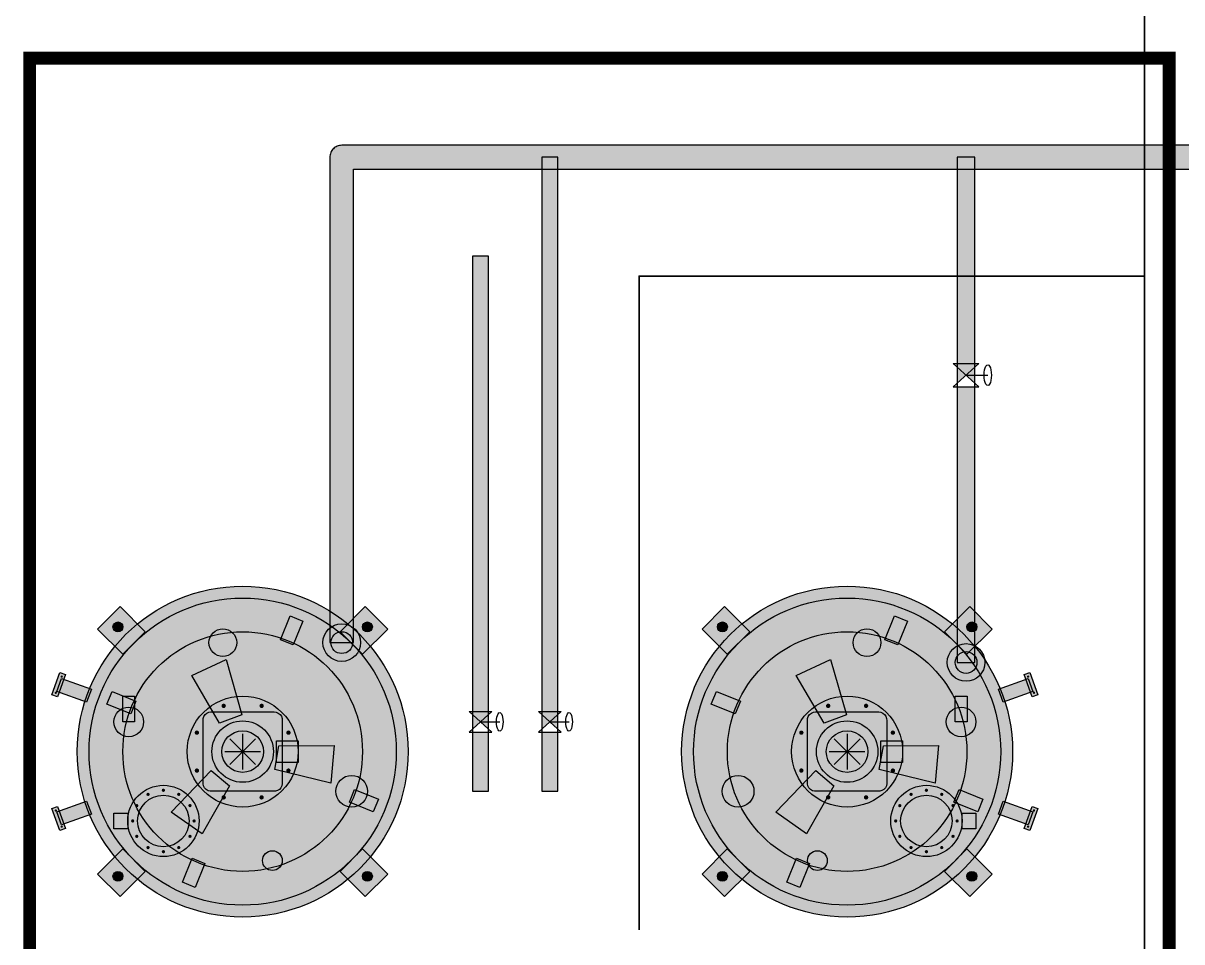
# Model space of a CAD drawing. Header units: metres. Extents: x 0 to 115, y 0 to 64.
# Drawn here: x 42.48 to 54.18, y 41.98 to 51.25 of the extents above; entities that cross this region are included whole.
import ezdxf

# ---------------------------------------------------------------- set-up
doc = ezdxf.new("R2010")
doc.units = ezdxf.units.M
for name, color, linetype, lineweight in [('G-ETIQUETA', 4, 'Continuous', 18), ('G-SENALIZACION', 2, 'Continuous', 25), ('M-EQUIPO', 7, 'Continuous', 25), ('M-EQUIPO-RELLENO', 8, 'Continuous', 0), ('M-TUBERIA', 8, 'Continuous', 25), ('M-TUBERIA-RELLENO', 9, 'Continuous', 0)]:
    doc.layers.add(name, color=color, linetype=linetype, lineweight=lineweight)
doc.layers.add('P-RESIDUOS', color=1, linetype='Continuous', lineweight=35, true_color=0xb3121b)
doc.styles.add('PLANO', font='arial.ttf')

# ---------------------------------------------------------------- blocks, each defined once
blk = doc.blocks.new('EQ_R-201_A')
at = {"layer": 'M-EQUIPO-RELLENO', "true_color": 0xe9e1cf}
h = blk.add_hatch(color=7, dxfattribs=at)
h.dxf.hatch_style = 1
edge = h.paths.add_edge_path()
edge.add_arc((0, 0), 1.67, 0, 360)
at = {"layer": 'M-EQUIPO-RELLENO', "true_color": 0xe7ebef}
h = blk.add_hatch(color=7, dxfattribs=at)
h.dxf.hatch_style = 1
edge = h.paths.add_edge_path()
edge.add_arc((0, 0), 1.55, 0, 360)
at = {"layer": 'M-EQUIPO-RELLENO', "true_color": 0xc3cad1}
h = blk.add_hatch(color=7, dxfattribs=at)
h.dxf.hatch_style = 1
h.paths.add_polyline_path([(-1.2092, 0.9829), (-1.4637, 1.2374), (-1.2374, 1.4637), (-0.9829, 1.2092)])
h = blk.add_hatch(color=7, dxfattribs=at)
h.dxf.hatch_style = 1
h.paths.add_polyline_path([(0.9829, 1.2092), (1.2374, 1.4637), (1.4637, 1.2374), (1.2092, 0.9829)])
at = {"layer": 'M-EQUIPO-RELLENO', "true_color": 0xffffff}
h = blk.add_hatch(color=7, dxfattribs=at)
h.dxf.hatch_style = 1
edge = h.paths.add_edge_path()
edge.add_arc((-1.2587, 1.2587), 0.05, 0, 360)
at = {"layer": 'M-EQUIPO-RELLENO', "true_color": 0xd6dce1}
h = blk.add_hatch(color=7, dxfattribs=at)
h.dxf.hatch_style = 1
edge = h.paths.add_edge_path()
edge.add_arc((1, 1.1), 0.19, 0, 360)
at = {"layer": 'M-EQUIPO-RELLENO', "true_color": 0xffffff}
h = blk.add_hatch(color=7, dxfattribs=at)
h.dxf.hatch_style = 1
edge = h.paths.add_edge_path()
edge.add_arc((1.2587, 1.2587), 0.05, 0, 360)
at = {"layer": 'M-EQUIPO-RELLENO', "true_color": 0xd6dce1}
h = blk.add_hatch(color=7, dxfattribs=at)
h.dxf.hatch_style = 1
edge = h.paths.add_edge_path()
edge.add_arc((-0.2, 1.1), 0.14, 0, 360)
at = {"layer": 'M-EQUIPO-RELLENO', "true_color": 0x7c8791}
h = blk.add_hatch(color=7, dxfattribs=at)
h.dxf.hatch_style = 1
edge = h.paths.add_edge_path()
edge.add_arc((1, 1.1), 0.11, 0, 360)
at = {"layer": 'M-EQUIPO-RELLENO', "true_color": 0xc8cfd6}
h = blk.add_hatch(color=7, dxfattribs=at)
h.dxf.hatch_style = 1
h.paths.add_polyline_path([(-1.8684, 0.5534), (-1.9248, 0.5739), (-1.8434, 0.7976), (-1.787, 0.7771)])
at = {"layer": 'M-EQUIPO-RELLENO', "true_color": 0xf4f6f8}
h = blk.add_hatch(color=7, dxfattribs=at)
h.dxf.hatch_style = 1
h.paths.add_polyline_path([(-1.5744, 0.4986), (-1.8751, 0.608), (-1.8273, 0.7396), (-1.5266, 0.6301)])
at = {"layer": 'M-EQUIPO-RELLENO', "true_color": 0x4b5563}
h = blk.add_hatch(color=7, dxfattribs=at)
h.dxf.hatch_style = 1
edge = h.paths.add_edge_path()
edge.add_arc((-1.8262, 0.7571), 0.012, 0, 360)
h = blk.add_hatch(color=7, dxfattribs=at)
h.dxf.hatch_style = 1
edge = h.paths.add_edge_path()
edge.add_arc((-1.8856, 0.5939), 0.012, 0, 360)
at = {"layer": 'M-EQUIPO-RELLENO', "true_color": 0xc0392b}
h = blk.add_hatch(color=7, dxfattribs=at)
h.dxf.hatch_style = 1
h.paths.add_polyline_path([(-1.21, 0.56), (-1.09, 0.56), (-1.09, 0.3), (-1.21, 0.3)])
at = {"layer": 'M-EQUIPO-RELLENO', "true_color": 0xc9d0d6}
h = blk.add_hatch(color=7, dxfattribs=at)
h.dxf.hatch_style = 1
edge = h.paths.add_edge_path()
edge.add_arc((0, 0), 0.56, 0, 360)
at = {"layer": 'M-EQUIPO-RELLENO', "true_color": 0x5b6570}
h = blk.add_hatch(color=7, dxfattribs=at)
h.dxf.hatch_style = 1
edge = h.paths.add_edge_path()
edge.add_arc((-0.1913, 0.4619), 0.022, 0, 360)
h = blk.add_hatch(color=7, dxfattribs=at)
h.dxf.hatch_style = 1
edge = h.paths.add_edge_path()
edge.add_arc((0.1913, 0.4619), 0.022, 0, 360)
at = {"layer": 'M-EQUIPO-RELLENO', "true_color": 0xd6dce1}
h = blk.add_hatch(color=7, dxfattribs=at)
h.dxf.hatch_style = 1
edge = h.paths.add_edge_path()
edge.add_arc((-1.15, 0.3), 0.15, 0, 360)
at = {"layer": 'M-EQUIPO-RELLENO', "true_color": 0x7d9bb6}
h = blk.add_hatch(color=7, dxfattribs=at)
h.dxf.hatch_style = 1
h.paths.add_polyline_path([(-0.32, 0.4), (-0.3, 0.4), (-0.2801, 0.4), (-0.2601, 0.4), (-0.2402, 0.4), (-0.2202, 0.4), (-0.2003, 0.4), (-0.1803, 0.4), (-0.1604, 0.4), (-0.1404, 0.4), (-0.1205, 0.4), (-0.1005, 0.4), (-0.0806, 0.4), (-0.0606, 0.4), (-0.0407, 0.4), (-0.0207, 0.4), (-0.0008, 0.4), (0.0192, 0.4), (0.0391, 0.4), (0.0591, 0.4), (0.079, 0.4), (0.099, 0.4), (0.1189, 0.4), (0.1389, 0.4), (0.1588, 0.4), (0.1788, 0.4), (0.1987, 0.4), (0.2187, 0.4), (0.2386, 0.4), (0.2586, 0.4), (0.2785, 0.4), (0.2985, 0.4), (0.3184, 0.4), (0.339, 0.3977), (0.3597, 0.3894), (0.378, 0.3751), (0.3913, 0.3563), (0.3985, 0.3354), (0.4, 0.315), (0.4, 0.2951), (0.4, 0.2751), (0.4, 0.2552), (0.4, 0.2352), (0.4, 0.2153), (0.4, 0.1953), (0.4, 0.1754), (0.4, 0.1554), (0.4, 0.1355), (0.4, 0.1155), (0.4, 0.0956), (0.4, 0.0756), (0.4, 0.0557), (0.4, 0.0357), (0.4, 0.0158), (0.4, -0.0042), (0.4, -0.0241), (0.4, -0.0441), (0.4, -0.064), (0.4, -0.084), (0.4, -0.104), (0.4, -0.1239), (0.4, -0.1439), (0.4, -0.1638), (0.4, -0.1838), (0.4, -0.2037), (0.4, -0.2237), (0.4, -0.2436), (0.4, -0.2636), (0.4, -0.2835), (0.4, -0.3035), (0.3999, -0.3234), (0.3962, -0.3443), (0.3864, -0.3646), (0.3708, -0.3818), (0.3512, -0.3937), (0.3302, -0.3993), (0.31, -0.4), (0.2901, -0.4), (0.2701, -0.4), (0.2502, -0.4), (0.2302, -0.4), (0.2103, -0.4), (0.1903, -0.4), (0.1704, -0.4), (0.1504, -0.4), (0.1305, -0.4), (0.1105, -0.4), (0.0906, -0.4), (0.0706, -0.4), (0.0507, -0.4), (0.0307, -0.4), (0.0108, -0.4), (-0.0092, -0.4), (-0.0291, -0.4), (-0.0491, -0.4), (-0.069, -0.4), (-0.089, -0.4), (-0.1089, -0.4), (-0.1289, -0.4), (-0.1488, -0.4), (-0.1688, -0.4), (-0.1887, -0.4), (-0.2087, -0.4), (-0.2286, -0.4), (-0.2486, -0.4), (-0.2685, -0.4), (-0.2885, -0.4), (-0.3084, -0.4), (-0.3286, -0.3995), (-0.3495, -0.3944), (-0.3693, -0.383), (-0.3854, -0.3661), (-0.3957, -0.3459), (-0.3998, -0.325), (-0.4, -0.305), (-0.4, -0.2851), (-0.4, -0.2651), (-0.4, -0.2452), (-0.4, -0.2252), (-0.4, -0.2053), (-0.4, -0.1853), (-0.4, -0.1654), (-0.4, -0.1454), (-0.4, -0.1255), (-0.4, -0.1055), (-0.4, -0.0856), (-0.4, -0.0656), (-0.4, -0.0457), (-0.4, -0.0257), (-0.4, -0.0058), (-0.4, 0.0142), (-0.4, 0.0341), (-0.4, 0.0541), (-0.4, 0.074), (-0.4, 0.094), (-0.4, 0.1139), (-0.4, 0.1339), (-0.4, 0.1538), (-0.4, 0.1738), (-0.4, 0.1937), (-0.4, 0.2137), (-0.4, 0.2336), (-0.4, 0.2536), (-0.4, 0.2735), (-0.4, 0.2935), (-0.4, 0.3134), (-0.3988, 0.3338), (-0.3921, 0.3547), (-0.3792, 0.3738), (-0.3613, 0.3885), (-0.3407, 0.3973)])
at = {"layer": 'M-EQUIPO-RELLENO', "true_color": 0x5c6b7a}
h = blk.add_hatch(color=7, dxfattribs=at)
h.dxf.hatch_style = 1
edge = h.paths.add_edge_path()
edge.add_arc((0, 0), 0.31, 0, 360)
at = {"layer": 'M-EQUIPO-RELLENO', "true_color": 0x5b6570}
h = blk.add_hatch(color=7, dxfattribs=at)
h.dxf.hatch_style = 1
edge = h.paths.add_edge_path()
edge.add_arc((-0.4619, 0.1913), 0.022, 0, 360)
h = blk.add_hatch(color=7, dxfattribs=at)
h.dxf.hatch_style = 1
edge = h.paths.add_edge_path()
edge.add_arc((0.4619, 0.1913), 0.022, 0, 360)
at = {"layer": 'M-EQUIPO-RELLENO', "true_color": 0x5b7894}
h = blk.add_hatch(color=7, dxfattribs=at)
h.dxf.hatch_style = 1
h.paths.add_polyline_path([(0.34, 0.11), (0.56, 0.11), (0.56, -0.11), (0.34, -0.11)])
at = {"layer": 'M-EQUIPO-RELLENO', "true_color": 0x5b6570}
h = blk.add_hatch(color=7, dxfattribs=at)
h.dxf.hatch_style = 1
edge = h.paths.add_edge_path()
edge.add_arc((-0.4619, -0.1913), 0.022, 0, 360)
h = blk.add_hatch(color=7, dxfattribs=at)
h.dxf.hatch_style = 1
edge = h.paths.add_edge_path()
edge.add_arc((0.4619, -0.1913), 0.022, 0, 360)
at = {"layer": 'M-EQUIPO-RELLENO', "true_color": 0xe7ebee}
h = blk.add_hatch(color=7, dxfattribs=at)
h.dxf.hatch_style = 1
edge = h.paths.add_edge_path()
edge.add_arc((-0.8, -0.7), 0.36, 0, 360)
at = {"layer": 'M-EQUIPO-RELLENO', "true_color": 0xb9d6ea}
h = blk.add_hatch(color=7, dxfattribs=at)
h.dxf.hatch_style = 1
edge = h.paths.add_edge_path()
edge.add_arc((1.1, -0.4), 0.16, 0, 360)
at = {"layer": 'M-EQUIPO-RELLENO', "true_color": 0xe7ebef}
h = blk.add_hatch(color=7, dxfattribs=at)
h.dxf.hatch_style = 1
edge = h.paths.add_edge_path()
edge.add_arc((-0.8, -0.7), 0.26, 0, 360)
at = {"layer": 'M-EQUIPO-RELLENO', "true_color": 0x5b6570}
h = blk.add_hatch(color=7, dxfattribs=at)
h.dxf.hatch_style = 1
edge = h.paths.add_edge_path()
edge.add_arc((-0.955, -0.4315), 0.017, 0, 360)
h = blk.add_hatch(color=7, dxfattribs=at)
h.dxf.hatch_style = 1
edge = h.paths.add_edge_path()
edge.add_arc((-0.8, -0.39), 0.017, 0, 360)
h = blk.add_hatch(color=7, dxfattribs=at)
h.dxf.hatch_style = 1
edge = h.paths.add_edge_path()
edge.add_arc((-0.645, -0.4315), 0.017, 0, 360)
h = blk.add_hatch(color=7, dxfattribs=at)
h.dxf.hatch_style = 1
edge = h.paths.add_edge_path()
edge.add_arc((-0.1913, -0.4619), 0.022, 0, 360)
h = blk.add_hatch(color=7, dxfattribs=at)
h.dxf.hatch_style = 1
edge = h.paths.add_edge_path()
edge.add_arc((0.1913, -0.4619), 0.022, 0, 360)
at = {"layer": 'M-EQUIPO-RELLENO', "true_color": 0xc8cfd6}
h = blk.add_hatch(color=7, dxfattribs=at)
h.dxf.hatch_style = 1
h.paths.add_polyline_path([(-1.787, -0.7771), (-1.8434, -0.7976), (-1.9248, -0.5739), (-1.8684, -0.5534)])
at = {"layer": 'M-EQUIPO-RELLENO', "true_color": 0x4b5563}
h = blk.add_hatch(color=7, dxfattribs=at)
h.dxf.hatch_style = 1
edge = h.paths.add_edge_path()
edge.add_arc((-1.8856, -0.5939), 0.012, 0, 360)
at = {"layer": 'M-EQUIPO-RELLENO', "true_color": 0xf4f6f8}
h = blk.add_hatch(color=7, dxfattribs=at)
h.dxf.hatch_style = 1
h.paths.add_polyline_path([(-1.5266, -0.6301), (-1.8273, -0.7396), (-1.8751, -0.608), (-1.5744, -0.4986)])
at = {"layer": 'M-EQUIPO-RELLENO', "true_color": 0x5b6570}
h = blk.add_hatch(color=7, dxfattribs=at)
h.dxf.hatch_style = 1
edge = h.paths.add_edge_path()
edge.add_arc((-1.0685, -0.545), 0.017, 0, 360)
h = blk.add_hatch(color=7, dxfattribs=at)
h.dxf.hatch_style = 1
edge = h.paths.add_edge_path()
edge.add_arc((-0.5315, -0.545), 0.017, 0, 360)
at = {"layer": 'M-EQUIPO-RELLENO', "true_color": 0x8d97a1}
h = blk.add_hatch(color=7, dxfattribs=at)
h.dxf.hatch_style = 1
h.paths.add_polyline_path([(-1.3, -0.62), (-1.16, -0.62), (-1.16, -0.78), (-1.3, -0.78)])
at = {"layer": 'M-EQUIPO-RELLENO', "true_color": 0x5b6570}
h = blk.add_hatch(color=7, dxfattribs=at)
h.dxf.hatch_style = 1
edge = h.paths.add_edge_path()
edge.add_arc((-1.11, -0.7), 0.017, 0, 360)
h = blk.add_hatch(color=7, dxfattribs=at)
h.dxf.hatch_style = 1
edge = h.paths.add_edge_path()
edge.add_arc((-0.49, -0.7), 0.017, 0, 360)
at = {"layer": 'M-EQUIPO-RELLENO', "true_color": 0x4b5563}
h = blk.add_hatch(color=7, dxfattribs=at)
h.dxf.hatch_style = 1
edge = h.paths.add_edge_path()
edge.add_arc((-1.8262, -0.7571), 0.012, 0, 360)
at = {"layer": 'M-EQUIPO-RELLENO', "true_color": 0x5b6570}
h = blk.add_hatch(color=7, dxfattribs=at)
h.dxf.hatch_style = 1
edge = h.paths.add_edge_path()
edge.add_arc((-1.0685, -0.855), 0.017, 0, 360)
h = blk.add_hatch(color=7, dxfattribs=at)
h.dxf.hatch_style = 1
edge = h.paths.add_edge_path()
edge.add_arc((-0.5315, -0.855), 0.017, 0, 360)
at = {"layer": 'M-EQUIPO-RELLENO', "true_color": 0xc3cad1}
h = blk.add_hatch(color=7, dxfattribs=at)
h.dxf.hatch_style = 1
h.paths.add_polyline_path([(-0.9829, -1.2092), (-1.2374, -1.4637), (-1.4637, -1.2374), (-1.2092, -0.9829)])
at = {"layer": 'M-EQUIPO-RELLENO', "true_color": 0x5b6570}
h = blk.add_hatch(color=7, dxfattribs=at)
h.dxf.hatch_style = 1
edge = h.paths.add_edge_path()
edge.add_arc((-0.955, -0.9685), 0.017, 0, 360)
h = blk.add_hatch(color=7, dxfattribs=at)
h.dxf.hatch_style = 1
edge = h.paths.add_edge_path()
edge.add_arc((-0.8, -1.01), 0.017, 0, 360)
h = blk.add_hatch(color=7, dxfattribs=at)
h.dxf.hatch_style = 1
edge = h.paths.add_edge_path()
edge.add_arc((-0.645, -0.9685), 0.017, 0, 360)
at = {"layer": 'M-EQUIPO-RELLENO', "true_color": 0xd6dce1}
h = blk.add_hatch(color=7, dxfattribs=at)
h.dxf.hatch_style = 1
edge = h.paths.add_edge_path()
edge.add_arc((0.3, -1.1), 0.1, 0, 360)
at = {"layer": 'M-EQUIPO-RELLENO', "true_color": 0xc3cad1}
h = blk.add_hatch(color=7, dxfattribs=at)
h.dxf.hatch_style = 1
h.paths.add_polyline_path([(1.2092, -0.9829), (1.4637, -1.2374), (1.2374, -1.4637), (0.9829, -1.2092)])
at = {"layer": 'M-EQUIPO-RELLENO', "true_color": 0xffffff}
h = blk.add_hatch(color=7, dxfattribs=at)
h.dxf.hatch_style = 1
edge = h.paths.add_edge_path()
edge.add_arc((-1.2587, -1.2587), 0.05, 0, 360)
h = blk.add_hatch(color=7, dxfattribs=at)
h.dxf.hatch_style = 1
edge = h.paths.add_edge_path()
edge.add_arc((1.2587, -1.2587), 0.05, 0, 360)
at = {"layer": 'M-EQUIPO'}
for points in [[(-1.2092, 0.9829), (-1.4637, 1.2374), (-1.2374, 1.4637), (-0.9829, 1.2092)], [(0.9829, 1.2092), (1.2374, 1.4637), (1.4637, 1.2374), (1.2092, 0.9829)], [(-1.8684, 0.5534), (-1.9248, 0.5739), (-1.8434, 0.7976), (-1.787, 0.7771)], [(-1.5744, 0.4986), (-1.8751, 0.608), (-1.8273, 0.7396), (-1.5266, 0.6301)], [(-1.21, 0.56), (-1.09, 0.56), (-1.09, 0.3), (-1.21, 0.3)], [(-0.32, 0.4), (-0.3, 0.4), (-0.2801, 0.4), (-0.2601, 0.4), (-0.2402, 0.4), (-0.2202, 0.4), (-0.2003, 0.4), (-0.1803, 0.4), (-0.1604, 0.4), (-0.1404, 0.4), (-0.1205, 0.4), (-0.1005, 0.4), (-0.0806, 0.4), (-0.0606, 0.4), (-0.0407, 0.4), (-0.0207, 0.4), (-0.0008, 0.4), (0.0192, 0.4), (0.0391, 0.4), (0.0591, 0.4), (0.079, 0.4), (0.099, 0.4), (0.1189, 0.4), (0.1389, 0.4), (0.1588, 0.4), (0.1788, 0.4), (0.1987, 0.4), (0.2187, 0.4), (0.2386, 0.4), (0.2586, 0.4), (0.2785, 0.4), (0.2985, 0.4), (0.3184, 0.4), (0.339, 0.3977), (0.3597, 0.3894), (0.378, 0.3751), (0.3913, 0.3563), (0.3985, 0.3354), (0.4, 0.315), (0.4, 0.2951), (0.4, 0.2751), (0.4, 0.2552), (0.4, 0.2352), (0.4, 0.2153), (0.4, 0.1953), (0.4, 0.1754), (0.4, 0.1554), (0.4, 0.1355), (0.4, 0.1155), (0.4, 0.0956), (0.4, 0.0756), (0.4, 0.0557), (0.4, 0.0357), (0.4, 0.0158), (0.4, -0.0042), (0.4, -0.0241), (0.4, -0.0441), (0.4, -0.064), (0.4, -0.084), (0.4, -0.104), (0.4, -0.1239), (0.4, -0.1439), (0.4, -0.1638), (0.4, -0.1838), (0.4, -0.2037), (0.4, -0.2237), (0.4, -0.2436), (0.4, -0.2636), (0.4, -0.2835), (0.4, -0.3035), (0.3999, -0.3234), (0.3962, -0.3443), (0.3864, -0.3646), (0.3708, -0.3818), (0.3512, -0.3937), (0.3302, -0.3993), (0.31, -0.4), (0.2901, -0.4), (0.2701, -0.4), (0.2502, -0.4), (0.2302, -0.4), (0.2103, -0.4), (0.1903, -0.4), (0.1704, -0.4), (0.1504, -0.4), (0.1305, -0.4), (0.1105, -0.4), (0.0906, -0.4), (0.0706, -0.4), (0.0507, -0.4), (0.0307, -0.4), (0.0108, -0.4), (-0.0092, -0.4), (-0.0291, -0.4), (-0.0491, -0.4), (-0.069, -0.4), (-0.089, -0.4), (-0.1089, -0.4), (-0.1289, -0.4), (-0.1488, -0.4), (-0.1688, -0.4), (-0.1887, -0.4), (-0.2087, -0.4), (-0.2286, -0.4), (-0.2486, -0.4), (-0.2685, -0.4), (-0.2885, -0.4), (-0.3084, -0.4), (-0.3286, -0.3995), (-0.3495, -0.3944), (-0.3693, -0.383), (-0.3854, -0.3661), (-0.3957, -0.3459), (-0.3998, -0.325), (-0.4, -0.305), (-0.4, -0.2851), (-0.4, -0.2651), (-0.4, -0.2452), (-0.4, -0.2252), (-0.4, -0.2053), (-0.4, -0.1853), (-0.4, -0.1654), (-0.4, -0.1454), (-0.4, -0.1255), (-0.4, -0.1055), (-0.4, -0.0856), (-0.4, -0.0656), (-0.4, -0.0457), (-0.4, -0.0257), (-0.4, -0.0058), (-0.4, 0.0142), (-0.4, 0.0341), (-0.4, 0.0541), (-0.4, 0.074), (-0.4, 0.094), (-0.4, 0.1139), (-0.4, 0.1339), (-0.4, 0.1538), (-0.4, 0.1738), (-0.4, 0.1937), (-0.4, 0.2137), (-0.4, 0.2336), (-0.4, 0.2536), (-0.4, 0.2735), (-0.4, 0.2935), (-0.4, 0.3134), (-0.3988, 0.3338), (-0.3921, 0.3547), (-0.3792, 0.3738), (-0.3613, 0.3885), (-0.3407, 0.3973)], [(0.34, 0.11), (0.56, 0.11), (0.56, -0.11), (0.34, -0.11)], [(-1.787, -0.7771), (-1.8434, -0.7976), (-1.9248, -0.5739), (-1.8684, -0.5534)], [(-1.5266, -0.6301), (-1.8273, -0.7396), (-1.8751, -0.608), (-1.5744, -0.4986)], [(-1.3, -0.62), (-1.16, -0.62), (-1.16, -0.78), (-1.3, -0.78)], [(-0.9829, -1.2092), (-1.2374, -1.4637), (-1.4637, -1.2374), (-1.2092, -0.9829)], [(1.2092, -0.9829), (1.4637, -1.2374), (1.2374, -1.4637), (0.9829, -1.2092)]]:
    blk.add_lwpolyline(points, close=True, dxfattribs=at)
at = {"layer": 'M-EQUIPO', "ltscale": 0.15}
for points in [[(0.3809, 1.1296), (0.4783, 1.3706), (0.6081, 1.3182), (0.5107, 1.0771)], [(-0.2325, 0.2879), (-0.5142, 0.7695), (-0.1677, 0.9286), (-0.0069, 0.3699)], [(-1.1296, 0.3809), (-1.3706, 0.4783), (-1.3182, 0.6081), (-1.0771, 0.5107)], [(0.3655, 0.0574), (0.9235, 0.0605), (0.8881, -0.3191), (0.3238, -0.179)], [(-0.1331, -0.3453), (-0.4093, -0.8301), (-0.7204, -0.6096), (-0.3169, -0.191)], [(1.1296, -0.3809), (1.3706, -0.4783), (1.3182, -0.6081), (1.0771, -0.5107)], [(-0.3809, -1.1296), (-0.4783, -1.3706), (-0.6081, -1.3182), (-0.5107, -1.0771)]]:
    blk.add_lwpolyline(points, close=True, dxfattribs=at)
at = {"layer": 'M-EQUIPO', "true_color": 0xc9d6e2}
for points in [[(-0.13, 0.13), (0.13, -0.13)], [(-0.13, -0.13), (0.13, 0.13)], [(0, 0.18), (0, -0.18)], [(-0.18, 0), (0.18, 0)]]:
    blk.add_lwpolyline(points, dxfattribs=at)
at = {"layer": 'M-EQUIPO'}
for centre, radius in [((0, 0), 1.67), ((0, 0), 1.55), ((-1.2587, 1.2587), 0.05), ((1, 1.1), 0.19), ((1.2587, 1.2587), 0.05), ((-0.2, 1.1), 0.14), ((1, 1.1), 0.11), ((0, 0), 0.56), ((-1.15, 0.3), 0.15), ((0, 0), 0.31), ((-0.8, -0.7), 0.36), ((1.1, -0.4), 0.16), ((-0.8, -0.7), 0.26), ((0.3, -1.1), 0.1), ((-1.2587, -1.2587), 0.05), ((1.2587, -1.2587), 0.05)]:
    blk.add_circle(centre, radius, dxfattribs=at)
at = {"layer": 'M-EQUIPO', "true_color": 0x8792a0}
blk.add_circle((0, 0), 1.209, dxfattribs=at)
at = {"layer": 'M-EQUIPO', "true_color": 0xc9d6e2}
blk.add_circle((0, 0), 0.21, dxfattribs=at)
at = {"layer": 'G-ETIQUETA', "style": 'PLANO', "flags": 1}
for tag, p in [('TAG', (0, 0)), ('NOMBRE', (0, -0.25)), ('AREA', (0, -0.5)), ('FUNCION', (0, -0.75)), ('CONFIANZA', (0, -1))]:
    blk.add_attdef(tag, p, '', height=0.15, dxfattribs=at)
blk = doc.blocks.new('EQ_R-201_B')
at = {"layer": 'M-EQUIPO-RELLENO', "true_color": 0xe9e1cf}
h = blk.add_hatch(color=7, dxfattribs=at)
h.dxf.hatch_style = 1
edge = h.paths.add_edge_path()
edge.add_arc((0, 0), 1.67, 0, 360)
at = {"layer": 'M-EQUIPO-RELLENO', "true_color": 0xe7ebef}
h = blk.add_hatch(color=7, dxfattribs=at)
h.dxf.hatch_style = 1
edge = h.paths.add_edge_path()
edge.add_arc((0, 0), 1.55, 0, 360)
at = {"layer": 'M-EQUIPO-RELLENO', "true_color": 0xc3cad1}
h = blk.add_hatch(color=7, dxfattribs=at)
h.dxf.hatch_style = 1
h.paths.add_polyline_path([(-1.2092, 0.9829), (-1.4637, 1.2374), (-1.2374, 1.4637), (-0.9829, 1.2092)])
h = blk.add_hatch(color=7, dxfattribs=at)
h.dxf.hatch_style = 1
h.paths.add_polyline_path([(0.9829, 1.2092), (1.2374, 1.4637), (1.4637, 1.2374), (1.2092, 0.9829)])
at = {"layer": 'M-EQUIPO-RELLENO', "true_color": 0xffffff}
h = blk.add_hatch(color=7, dxfattribs=at)
h.dxf.hatch_style = 1
edge = h.paths.add_edge_path()
edge.add_arc((-1.2587, 1.2587), 0.05, 0, 360)
h = blk.add_hatch(color=7, dxfattribs=at)
h.dxf.hatch_style = 1
edge = h.paths.add_edge_path()
edge.add_arc((1.2587, 1.2587), 0.05, 0, 360)
at = {"layer": 'M-EQUIPO-RELLENO', "true_color": 0xd6dce1}
h = blk.add_hatch(color=7, dxfattribs=at)
h.dxf.hatch_style = 1
edge = h.paths.add_edge_path()
edge.add_arc((0.2, 1.1), 0.14, 0, 360)
h = blk.add_hatch(color=7, dxfattribs=at)
h.dxf.hatch_style = 1
edge = h.paths.add_edge_path()
edge.add_arc((1.2, 0.9), 0.19, 0, 360)
at = {"layer": 'M-EQUIPO-RELLENO', "true_color": 0x7c8791}
h = blk.add_hatch(color=7, dxfattribs=at)
h.dxf.hatch_style = 1
edge = h.paths.add_edge_path()
edge.add_arc((1.2, 0.9), 0.11, 0, 360)
at = {"layer": 'M-EQUIPO-RELLENO', "true_color": 0xf4f6f8}
h = blk.add_hatch(color=7, dxfattribs=at)
h.dxf.hatch_style = 1
h.paths.add_polyline_path([(1.5266, 0.6301), (1.8273, 0.7396), (1.8751, 0.608), (1.5744, 0.4986)])
at = {"layer": 'M-EQUIPO-RELLENO', "true_color": 0xc8cfd6}
h = blk.add_hatch(color=7, dxfattribs=at)
h.dxf.hatch_style = 1
h.paths.add_polyline_path([(1.787, 0.7771), (1.8434, 0.7976), (1.9248, 0.5739), (1.8684, 0.5534)])
at = {"layer": 'M-EQUIPO-RELLENO', "true_color": 0x4b5563}
h = blk.add_hatch(color=7, dxfattribs=at)
h.dxf.hatch_style = 1
edge = h.paths.add_edge_path()
edge.add_arc((1.8262, 0.7571), 0.012, 0, 360)
h = blk.add_hatch(color=7, dxfattribs=at)
h.dxf.hatch_style = 1
edge = h.paths.add_edge_path()
edge.add_arc((1.8856, 0.5939), 0.012, 0, 360)
at = {"layer": 'M-EQUIPO-RELLENO', "true_color": 0xc9d0d6}
h = blk.add_hatch(color=7, dxfattribs=at)
h.dxf.hatch_style = 1
edge = h.paths.add_edge_path()
edge.add_arc((0, 0), 0.56, 0, 360)
at = {"layer": 'M-EQUIPO-RELLENO', "true_color": 0x5b6570}
h = blk.add_hatch(color=7, dxfattribs=at)
h.dxf.hatch_style = 1
edge = h.paths.add_edge_path()
edge.add_arc((-0.1913, 0.4619), 0.022, 0, 360)
h = blk.add_hatch(color=7, dxfattribs=at)
h.dxf.hatch_style = 1
edge = h.paths.add_edge_path()
edge.add_arc((0.1913, 0.4619), 0.022, 0, 360)
at = {"layer": 'M-EQUIPO-RELLENO', "true_color": 0xc0392b}
h = blk.add_hatch(color=7, dxfattribs=at)
h.dxf.hatch_style = 1
h.paths.add_polyline_path([(1.09, 0.56), (1.21, 0.56), (1.21, 0.3), (1.09, 0.3)])
at = {"layer": 'M-EQUIPO-RELLENO', "true_color": 0x7d9bb6}
h = blk.add_hatch(color=7, dxfattribs=at)
h.dxf.hatch_style = 1
h.paths.add_polyline_path([(-0.32, 0.4), (-0.3, 0.4), (-0.2801, 0.4), (-0.2601, 0.4), (-0.2402, 0.4), (-0.2202, 0.4), (-0.2003, 0.4), (-0.1803, 0.4), (-0.1604, 0.4), (-0.1404, 0.4), (-0.1205, 0.4), (-0.1005, 0.4), (-0.0806, 0.4), (-0.0606, 0.4), (-0.0407, 0.4), (-0.0207, 0.4), (-0.0008, 0.4), (0.0192, 0.4), (0.0391, 0.4), (0.0591, 0.4), (0.079, 0.4), (0.099, 0.4), (0.1189, 0.4), (0.1389, 0.4), (0.1588, 0.4), (0.1788, 0.4), (0.1987, 0.4), (0.2187, 0.4), (0.2386, 0.4), (0.2586, 0.4), (0.2785, 0.4), (0.2985, 0.4), (0.3184, 0.4), (0.339, 0.3977), (0.3597, 0.3894), (0.378, 0.3751), (0.3913, 0.3563), (0.3985, 0.3354), (0.4, 0.315), (0.4, 0.2951), (0.4, 0.2751), (0.4, 0.2552), (0.4, 0.2352), (0.4, 0.2153), (0.4, 0.1953), (0.4, 0.1754), (0.4, 0.1554), (0.4, 0.1355), (0.4, 0.1155), (0.4, 0.0956), (0.4, 0.0756), (0.4, 0.0557), (0.4, 0.0357), (0.4, 0.0158), (0.4, -0.0042), (0.4, -0.0241), (0.4, -0.0441), (0.4, -0.064), (0.4, -0.084), (0.4, -0.104), (0.4, -0.1239), (0.4, -0.1439), (0.4, -0.1638), (0.4, -0.1838), (0.4, -0.2037), (0.4, -0.2237), (0.4, -0.2436), (0.4, -0.2636), (0.4, -0.2835), (0.4, -0.3035), (0.3999, -0.3234), (0.3962, -0.3443), (0.3864, -0.3646), (0.3708, -0.3818), (0.3512, -0.3937), (0.3302, -0.3993), (0.31, -0.4), (0.2901, -0.4), (0.2701, -0.4), (0.2502, -0.4), (0.2302, -0.4), (0.2103, -0.4), (0.1903, -0.4), (0.1704, -0.4), (0.1504, -0.4), (0.1305, -0.4), (0.1105, -0.4), (0.0906, -0.4), (0.0706, -0.4), (0.0507, -0.4), (0.0307, -0.4), (0.0108, -0.4), (-0.0092, -0.4), (-0.0291, -0.4), (-0.0491, -0.4), (-0.069, -0.4), (-0.089, -0.4), (-0.1089, -0.4), (-0.1289, -0.4), (-0.1488, -0.4), (-0.1688, -0.4), (-0.1887, -0.4), (-0.2087, -0.4), (-0.2286, -0.4), (-0.2486, -0.4), (-0.2685, -0.4), (-0.2885, -0.4), (-0.3084, -0.4), (-0.3286, -0.3995), (-0.3495, -0.3944), (-0.3693, -0.383), (-0.3854, -0.3661), (-0.3957, -0.3459), (-0.3998, -0.325), (-0.4, -0.305), (-0.4, -0.2851), (-0.4, -0.2651), (-0.4, -0.2452), (-0.4, -0.2252), (-0.4, -0.2053), (-0.4, -0.1853), (-0.4, -0.1654), (-0.4, -0.1454), (-0.4, -0.1255), (-0.4, -0.1055), (-0.4, -0.0856), (-0.4, -0.0656), (-0.4, -0.0457), (-0.4, -0.0257), (-0.4, -0.0058), (-0.4, 0.0142), (-0.4, 0.0341), (-0.4, 0.0541), (-0.4, 0.074), (-0.4, 0.094), (-0.4, 0.1139), (-0.4, 0.1339), (-0.4, 0.1538), (-0.4, 0.1738), (-0.4, 0.1937), (-0.4, 0.2137), (-0.4, 0.2336), (-0.4, 0.2536), (-0.4, 0.2735), (-0.4, 0.2935), (-0.4, 0.3134), (-0.3988, 0.3338), (-0.3921, 0.3547), (-0.3792, 0.3738), (-0.3613, 0.3885), (-0.3407, 0.3973)])
at = {"layer": 'M-EQUIPO-RELLENO', "true_color": 0xd6dce1}
h = blk.add_hatch(color=7, dxfattribs=at)
h.dxf.hatch_style = 1
edge = h.paths.add_edge_path()
edge.add_arc((1.15, 0.3), 0.15, 0, 360)
at = {"layer": 'M-EQUIPO-RELLENO', "true_color": 0x5c6b7a}
h = blk.add_hatch(color=7, dxfattribs=at)
h.dxf.hatch_style = 1
edge = h.paths.add_edge_path()
edge.add_arc((0, 0), 0.31, 0, 360)
at = {"layer": 'M-EQUIPO-RELLENO', "true_color": 0x5b6570}
h = blk.add_hatch(color=7, dxfattribs=at)
h.dxf.hatch_style = 1
edge = h.paths.add_edge_path()
edge.add_arc((-0.4619, 0.1913), 0.022, 0, 360)
h = blk.add_hatch(color=7, dxfattribs=at)
h.dxf.hatch_style = 1
edge = h.paths.add_edge_path()
edge.add_arc((0.4619, 0.1913), 0.022, 0, 360)
at = {"layer": 'M-EQUIPO-RELLENO', "true_color": 0x5b7894}
h = blk.add_hatch(color=7, dxfattribs=at)
h.dxf.hatch_style = 1
h.paths.add_polyline_path([(0.34, 0.11), (0.56, 0.11), (0.56, -0.11), (0.34, -0.11)])
at = {"layer": 'M-EQUIPO-RELLENO', "true_color": 0x5b6570}
h = blk.add_hatch(color=7, dxfattribs=at)
h.dxf.hatch_style = 1
edge = h.paths.add_edge_path()
edge.add_arc((-0.4619, -0.1913), 0.022, 0, 360)
h = blk.add_hatch(color=7, dxfattribs=at)
h.dxf.hatch_style = 1
edge = h.paths.add_edge_path()
edge.add_arc((0.4619, -0.1913), 0.022, 0, 360)
at = {"layer": 'M-EQUIPO-RELLENO', "true_color": 0xb9d6ea}
h = blk.add_hatch(color=7, dxfattribs=at)
h.dxf.hatch_style = 1
edge = h.paths.add_edge_path()
edge.add_arc((-1.1, -0.4), 0.16, 0, 360)
at = {"layer": 'M-EQUIPO-RELLENO', "true_color": 0xe7ebee}
h = blk.add_hatch(color=7, dxfattribs=at)
h.dxf.hatch_style = 1
edge = h.paths.add_edge_path()
edge.add_arc((0.8, -0.7), 0.36, 0, 360)
at = {"layer": 'M-EQUIPO-RELLENO', "true_color": 0x5b6570}
h = blk.add_hatch(color=7, dxfattribs=at)
h.dxf.hatch_style = 1
edge = h.paths.add_edge_path()
edge.add_arc((-0.1913, -0.4619), 0.022, 0, 360)
h = blk.add_hatch(color=7, dxfattribs=at)
h.dxf.hatch_style = 1
edge = h.paths.add_edge_path()
edge.add_arc((0.1913, -0.4619), 0.022, 0, 360)
at = {"layer": 'M-EQUIPO-RELLENO', "true_color": 0xe7ebef}
h = blk.add_hatch(color=7, dxfattribs=at)
h.dxf.hatch_style = 1
edge = h.paths.add_edge_path()
edge.add_arc((0.8, -0.7), 0.26, 0, 360)
at = {"layer": 'M-EQUIPO-RELLENO', "true_color": 0x5b6570}
h = blk.add_hatch(color=7, dxfattribs=at)
h.dxf.hatch_style = 1
edge = h.paths.add_edge_path()
edge.add_arc((0.645, -0.4315), 0.017, 0, 360)
h = blk.add_hatch(color=7, dxfattribs=at)
h.dxf.hatch_style = 1
edge = h.paths.add_edge_path()
edge.add_arc((0.8, -0.39), 0.017, 0, 360)
h = blk.add_hatch(color=7, dxfattribs=at)
h.dxf.hatch_style = 1
edge = h.paths.add_edge_path()
edge.add_arc((0.955, -0.4315), 0.017, 0, 360)
h = blk.add_hatch(color=7, dxfattribs=at)
h.dxf.hatch_style = 1
edge = h.paths.add_edge_path()
edge.add_arc((0.5315, -0.545), 0.017, 0, 360)
h = blk.add_hatch(color=7, dxfattribs=at)
h.dxf.hatch_style = 1
edge = h.paths.add_edge_path()
edge.add_arc((1.0685, -0.545), 0.017, 0, 360)
at = {"layer": 'M-EQUIPO-RELLENO', "true_color": 0xf4f6f8}
h = blk.add_hatch(color=7, dxfattribs=at)
h.dxf.hatch_style = 1
h.paths.add_polyline_path([(1.5744, -0.4986), (1.8751, -0.608), (1.8273, -0.7396), (1.5266, -0.6301)])
at = {"layer": 'M-EQUIPO-RELLENO', "true_color": 0xc8cfd6}
h = blk.add_hatch(color=7, dxfattribs=at)
h.dxf.hatch_style = 1
h.paths.add_polyline_path([(1.8684, -0.5534), (1.9248, -0.5739), (1.8434, -0.7976), (1.787, -0.7771)])
at = {"layer": 'M-EQUIPO-RELLENO', "true_color": 0x4b5563}
h = blk.add_hatch(color=7, dxfattribs=at)
h.dxf.hatch_style = 1
edge = h.paths.add_edge_path()
edge.add_arc((1.8856, -0.5939), 0.012, 0, 360)
at = {"layer": 'M-EQUIPO-RELLENO', "true_color": 0x5b6570}
h = blk.add_hatch(color=7, dxfattribs=at)
h.dxf.hatch_style = 1
edge = h.paths.add_edge_path()
edge.add_arc((0.49, -0.7), 0.017, 0, 360)
h = blk.add_hatch(color=7, dxfattribs=at)
h.dxf.hatch_style = 1
edge = h.paths.add_edge_path()
edge.add_arc((1.11, -0.7), 0.017, 0, 360)
at = {"layer": 'M-EQUIPO-RELLENO', "true_color": 0x8d97a1}
h = blk.add_hatch(color=7, dxfattribs=at)
h.dxf.hatch_style = 1
h.paths.add_polyline_path([(1.16, -0.62), (1.3, -0.62), (1.3, -0.78), (1.16, -0.78)])
at = {"layer": 'M-EQUIPO-RELLENO', "true_color": 0x4b5563}
h = blk.add_hatch(color=7, dxfattribs=at)
h.dxf.hatch_style = 1
edge = h.paths.add_edge_path()
edge.add_arc((1.8262, -0.7571), 0.012, 0, 360)
at = {"layer": 'M-EQUIPO-RELLENO', "true_color": 0x5b6570}
h = blk.add_hatch(color=7, dxfattribs=at)
h.dxf.hatch_style = 1
edge = h.paths.add_edge_path()
edge.add_arc((0.5315, -0.855), 0.017, 0, 360)
h = blk.add_hatch(color=7, dxfattribs=at)
h.dxf.hatch_style = 1
edge = h.paths.add_edge_path()
edge.add_arc((1.0685, -0.855), 0.017, 0, 360)
at = {"layer": 'M-EQUIPO-RELLENO', "true_color": 0xc3cad1}
h = blk.add_hatch(color=7, dxfattribs=at)
h.dxf.hatch_style = 1
h.paths.add_polyline_path([(-0.9829, -1.2092), (-1.2374, -1.4637), (-1.4637, -1.2374), (-1.2092, -0.9829)])
at = {"layer": 'M-EQUIPO-RELLENO', "true_color": 0xd6dce1}
h = blk.add_hatch(color=7, dxfattribs=at)
h.dxf.hatch_style = 1
edge = h.paths.add_edge_path()
edge.add_arc((-0.3, -1.1), 0.1, 0, 360)
at = {"layer": 'M-EQUIPO-RELLENO', "true_color": 0x5b6570}
h = blk.add_hatch(color=7, dxfattribs=at)
h.dxf.hatch_style = 1
edge = h.paths.add_edge_path()
edge.add_arc((0.645, -0.9685), 0.017, 0, 360)
h = blk.add_hatch(color=7, dxfattribs=at)
h.dxf.hatch_style = 1
edge = h.paths.add_edge_path()
edge.add_arc((0.8, -1.01), 0.017, 0, 360)
h = blk.add_hatch(color=7, dxfattribs=at)
h.dxf.hatch_style = 1
edge = h.paths.add_edge_path()
edge.add_arc((0.955, -0.9685), 0.017, 0, 360)
at = {"layer": 'M-EQUIPO-RELLENO', "true_color": 0xc3cad1}
h = blk.add_hatch(color=7, dxfattribs=at)
h.dxf.hatch_style = 1
h.paths.add_polyline_path([(1.2092, -0.9829), (1.4637, -1.2374), (1.2374, -1.4637), (0.9829, -1.2092)])
at = {"layer": 'M-EQUIPO-RELLENO', "true_color": 0xffffff}
h = blk.add_hatch(color=7, dxfattribs=at)
h.dxf.hatch_style = 1
edge = h.paths.add_edge_path()
edge.add_arc((-1.2587, -1.2587), 0.05, 0, 360)
h = blk.add_hatch(color=7, dxfattribs=at)
h.dxf.hatch_style = 1
edge = h.paths.add_edge_path()
edge.add_arc((1.2587, -1.2587), 0.05, 0, 360)
at = {"layer": 'M-EQUIPO'}
for points in [[(-1.2092, 0.9829), (-1.4637, 1.2374), (-1.2374, 1.4637), (-0.9829, 1.2092)], [(0.9829, 1.2092), (1.2374, 1.4637), (1.4637, 1.2374), (1.2092, 0.9829)], [(1.5266, 0.6301), (1.8273, 0.7396), (1.8751, 0.608), (1.5744, 0.4986)], [(1.787, 0.7771), (1.8434, 0.7976), (1.9248, 0.5739), (1.8684, 0.5534)], [(1.09, 0.56), (1.21, 0.56), (1.21, 0.3), (1.09, 0.3)], [(-0.32, 0.4), (-0.3, 0.4), (-0.2801, 0.4), (-0.2601, 0.4), (-0.2402, 0.4), (-0.2202, 0.4), (-0.2003, 0.4), (-0.1803, 0.4), (-0.1604, 0.4), (-0.1404, 0.4), (-0.1205, 0.4), (-0.1005, 0.4), (-0.0806, 0.4), (-0.0606, 0.4), (-0.0407, 0.4), (-0.0207, 0.4), (-0.0008, 0.4), (0.0192, 0.4), (0.0391, 0.4), (0.0591, 0.4), (0.079, 0.4), (0.099, 0.4), (0.1189, 0.4), (0.1389, 0.4), (0.1588, 0.4), (0.1788, 0.4), (0.1987, 0.4), (0.2187, 0.4), (0.2386, 0.4), (0.2586, 0.4), (0.2785, 0.4), (0.2985, 0.4), (0.3184, 0.4), (0.339, 0.3977), (0.3597, 0.3894), (0.378, 0.3751), (0.3913, 0.3563), (0.3985, 0.3354), (0.4, 0.315), (0.4, 0.2951), (0.4, 0.2751), (0.4, 0.2552), (0.4, 0.2352), (0.4, 0.2153), (0.4, 0.1953), (0.4, 0.1754), (0.4, 0.1554), (0.4, 0.1355), (0.4, 0.1155), (0.4, 0.0956), (0.4, 0.0756), (0.4, 0.0557), (0.4, 0.0357), (0.4, 0.0158), (0.4, -0.0042), (0.4, -0.0241), (0.4, -0.0441), (0.4, -0.064), (0.4, -0.084), (0.4, -0.104), (0.4, -0.1239), (0.4, -0.1439), (0.4, -0.1638), (0.4, -0.1838), (0.4, -0.2037), (0.4, -0.2237), (0.4, -0.2436), (0.4, -0.2636), (0.4, -0.2835), (0.4, -0.3035), (0.3999, -0.3234), (0.3962, -0.3443), (0.3864, -0.3646), (0.3708, -0.3818), (0.3512, -0.3937), (0.3302, -0.3993), (0.31, -0.4), (0.2901, -0.4), (0.2701, -0.4), (0.2502, -0.4), (0.2302, -0.4), (0.2103, -0.4), (0.1903, -0.4), (0.1704, -0.4), (0.1504, -0.4), (0.1305, -0.4), (0.1105, -0.4), (0.0906, -0.4), (0.0706, -0.4), (0.0507, -0.4), (0.0307, -0.4), (0.0108, -0.4), (-0.0092, -0.4), (-0.0291, -0.4), (-0.0491, -0.4), (-0.069, -0.4), (-0.089, -0.4), (-0.1089, -0.4), (-0.1289, -0.4), (-0.1488, -0.4), (-0.1688, -0.4), (-0.1887, -0.4), (-0.2087, -0.4), (-0.2286, -0.4), (-0.2486, -0.4), (-0.2685, -0.4), (-0.2885, -0.4), (-0.3084, -0.4), (-0.3286, -0.3995), (-0.3495, -0.3944), (-0.3693, -0.383), (-0.3854, -0.3661), (-0.3957, -0.3459), (-0.3998, -0.325), (-0.4, -0.305), (-0.4, -0.2851), (-0.4, -0.2651), (-0.4, -0.2452), (-0.4, -0.2252), (-0.4, -0.2053), (-0.4, -0.1853), (-0.4, -0.1654), (-0.4, -0.1454), (-0.4, -0.1255), (-0.4, -0.1055), (-0.4, -0.0856), (-0.4, -0.0656), (-0.4, -0.0457), (-0.4, -0.0257), (-0.4, -0.0058), (-0.4, 0.0142), (-0.4, 0.0341), (-0.4, 0.0541), (-0.4, 0.074), (-0.4, 0.094), (-0.4, 0.1139), (-0.4, 0.1339), (-0.4, 0.1538), (-0.4, 0.1738), (-0.4, 0.1937), (-0.4, 0.2137), (-0.4, 0.2336), (-0.4, 0.2536), (-0.4, 0.2735), (-0.4, 0.2935), (-0.4, 0.3134), (-0.3988, 0.3338), (-0.3921, 0.3547), (-0.3792, 0.3738), (-0.3613, 0.3885), (-0.3407, 0.3973)], [(0.34, 0.11), (0.56, 0.11), (0.56, -0.11), (0.34, -0.11)], [(1.5744, -0.4986), (1.8751, -0.608), (1.8273, -0.7396), (1.5266, -0.6301)], [(1.8684, -0.5534), (1.9248, -0.5739), (1.8434, -0.7976), (1.787, -0.7771)], [(1.16, -0.62), (1.3, -0.62), (1.3, -0.78), (1.16, -0.78)], [(-0.9829, -1.2092), (-1.2374, -1.4637), (-1.4637, -1.2374), (-1.2092, -0.9829)], [(1.2092, -0.9829), (1.4637, -1.2374), (1.2374, -1.4637), (0.9829, -1.2092)]]:
    blk.add_lwpolyline(points, close=True, dxfattribs=at)
at = {"layer": 'M-EQUIPO', "ltscale": 0.15}
for points in [[(0.3809, 1.1296), (0.4783, 1.3706), (0.6081, 1.3182), (0.5107, 1.0771)], [(-0.2325, 0.2879), (-0.5142, 0.7695), (-0.1677, 0.9286), (-0.0069, 0.3699)], [(-1.1296, 0.3809), (-1.3706, 0.4783), (-1.3182, 0.6081), (-1.0771, 0.5107)], [(0.3655, 0.0574), (0.9235, 0.0605), (0.8881, -0.3191), (0.3238, -0.179)], [(-0.1331, -0.3453), (-0.4093, -0.8301), (-0.7204, -0.6096), (-0.3169, -0.191)], [(1.1296, -0.3809), (1.3706, -0.4783), (1.3182, -0.6081), (1.0771, -0.5107)], [(-0.3809, -1.1296), (-0.4783, -1.3706), (-0.6081, -1.3182), (-0.5107, -1.0771)]]:
    blk.add_lwpolyline(points, close=True, dxfattribs=at)
at = {"layer": 'M-EQUIPO', "true_color": 0xc9d6e2}
for points in [[(-0.13, 0.13), (0.13, -0.13)], [(-0.13, -0.13), (0.13, 0.13)], [(0, 0.18), (0, -0.18)], [(-0.18, 0), (0.18, 0)]]:
    blk.add_lwpolyline(points, dxfattribs=at)
at = {"layer": 'M-EQUIPO'}
for centre, radius in [((0, 0), 1.67), ((0, 0), 1.55), ((-1.2587, 1.2587), 0.05), ((1.2587, 1.2587), 0.05), ((0.2, 1.1), 0.14), ((1.2, 0.9), 0.19), ((1.2, 0.9), 0.11), ((0, 0), 0.56), ((1.15, 0.3), 0.15), ((0, 0), 0.31), ((-1.1, -0.4), 0.16), ((0.8, -0.7), 0.36), ((0.8, -0.7), 0.26), ((-0.3, -1.1), 0.1), ((-1.2587, -1.2587), 0.05), ((1.2587, -1.2587), 0.05)]:
    blk.add_circle(centre, radius, dxfattribs=at)
at = {"layer": 'M-EQUIPO', "true_color": 0x8792a0}
blk.add_circle((0, 0), 1.209, dxfattribs=at)
at = {"layer": 'M-EQUIPO', "true_color": 0xc9d6e2}
blk.add_circle((0, 0), 0.21, dxfattribs=at)
at = {"layer": 'G-ETIQUETA', "style": 'PLANO', "flags": 1}
for tag, p in [('TAG', (0, 0)), ('NOMBRE', (0, -0.25)), ('AREA', (0, -0.5)), ('FUNCION', (0, -0.75)), ('CONFIANZA', (0, -1))]:
    blk.add_attdef(tag, p, '', height=0.15, dxfattribs=at)

msp = doc.modelspace()

# ---------------------------------------------------------------- hatches: boundary and pattern name
at = {"layer": 'M-TUBERIA-RELLENO', "true_color": 0xc9d0d7}
h = msp.add_hatch(color=7, dxfattribs=at)
h.dxf.hatch_style = 1
h.paths.add_polyline_path([(45.82, 49.78), (67.98, 49.78), (67.98, 48.9), (68.22, 48.9), (68.22, 49.9), (68.2194, 49.9118), (68.2177, 49.9234), (68.2148, 49.9348), (68.2109, 49.9459), (68.2058, 49.9566), (68.1998, 49.9667), (68.1928, 49.9761), (68.1849, 49.9849), (68.1761, 49.9928), (68.1667, 49.9998), (68.1566, 50.0058), (68.1459, 50.0109), (68.1348, 50.0148), (68.1234, 50.0177), (68.1118, 50.0194), (68.1, 50.02), (45.7, 50.02), (45.6882, 50.0194), (45.6766, 50.0177), (45.6652, 50.0148), (45.6541, 50.0109), (45.6434, 50.0058), (45.6333, 49.9998), (45.6239, 49.9928), (45.6151, 49.9849), (45.6072, 49.9761), (45.6002, 49.9667), (45.5942, 49.9566), (45.5891, 49.9459), (45.5852, 49.9348), (45.5823, 49.9234), (45.5806, 49.9118), (45.58, 49.9), (45.58, 45), (45.82, 45)])
h = msp.add_hatch(color=7, dxfattribs=at)
h.dxf.hatch_style = 1
h.paths.add_polyline_path([(47.72, 43.5), (47.88, 43.5), (47.88, 49.9), (47.72, 49.9)])
h = msp.add_hatch(color=7, dxfattribs=at)
h.dxf.hatch_style = 1
h.paths.add_polyline_path([(51.91, 44.8), (52.09, 44.8), (52.09, 49.9), (51.91, 49.9)])
h = msp.add_hatch(color=7, dxfattribs=at)
h.dxf.hatch_style = 1
h.paths.add_polyline_path([(47.02, 43.5), (47.18, 43.5), (47.18, 48.9), (47.02, 48.9)])
at = {"layer": 'M-TUBERIA-RELLENO', "true_color": 0xffffff}
h = msp.add_hatch(color=7, dxfattribs=at)
h.dxf.hatch_style = 1
h.paths.add_polyline_path([(52.1287, 47.817), (51.8713, 47.583), (52.1287, 47.583), (51.8713, 47.817)])
h = msp.add_hatch(color=7, dxfattribs=at)
h.dxf.hatch_style = 1
h.paths.add_polyline_path([(47.2144, 44.304), (46.9856, 44.096), (47.2144, 44.096), (46.9856, 44.304)])
h = msp.add_hatch(color=7, dxfattribs=at)
h.dxf.hatch_style = 1
h.paths.add_polyline_path([(47.9144, 44.304), (47.6856, 44.096), (47.9144, 44.096), (47.6856, 44.304)])

# ---------------------------------------------------------------- linework, layer by layer
at = {"layer": 'G-SENALIZACION', "true_color": 0xf2c230, "const_width": 0.13}
msp.add_lwpolyline([(42.55, 50.9), (54.05, 50.9), (54.05, 38.5), (42.55, 38.5)], close=True, dxfattribs=at)
at = {"layer": 'M-TUBERIA'}
for p, q in [((52, 47.7), (52.2188, 47.7)), ((47.1, 44.2), (47.2945, 44.2)), ((47.8, 44.2), (47.9945, 44.2))]:
    msp.add_line(p, q, dxfattribs=at)
msp.add_lwpolyline([(68.1, 50.02), (45.7, 50.02), (45.6882, 50.0194), (45.6766, 50.0177), (45.6652, 50.0148), (45.6541, 50.0109), (45.6434, 50.0058), (45.6333, 49.9998), (45.6239, 49.9928), (45.6151, 49.9849), (45.6072, 49.9761), (45.6002, 49.9667), (45.5942, 49.9566), (45.5891, 49.9459), (45.5852, 49.9348), (45.5823, 49.9234), (45.5806, 49.9118), (45.58, 49.9), (45.58, 45), (45.82, 45), (45.82, 49.78), (67.98, 49.78)], dxfattribs=at)
for points in [[(47.72, 43.5), (47.88, 43.5), (47.88, 49.9), (47.72, 49.9)], [(51.91, 44.8), (52.09, 44.8), (52.09, 49.9), (51.91, 49.9)], [(47.02, 43.5), (47.18, 43.5), (47.18, 48.9), (47.02, 48.9)], [(52.1287, 47.817), (51.8713, 47.583), (52.1287, 47.583), (51.8713, 47.817)], [(47.2144, 44.304), (46.9856, 44.096), (47.2144, 44.096), (46.9856, 44.304)], [(47.9144, 44.304), (47.6856, 44.096), (47.9144, 44.096), (47.6856, 44.304)]]:
    msp.add_lwpolyline(points, close=True, dxfattribs=at)
at = {"layer": 'M-TUBERIA', "true_color": 0xc0392b}
for points in [[(52.2188, 47.5947), (52.2091, 47.5983), (52.2001, 47.6088), (52.1923, 47.6255), (52.1864, 47.6474), (52.1826, 47.6727), (52.1814, 47.7), (52.1826, 47.7273), (52.1864, 47.7527), (52.1923, 47.7745), (52.2001, 47.7912), (52.2091, 47.8017), (52.2188, 47.8053), (52.2285, 47.8017), (52.2375, 47.7912), (52.2453, 47.7745), (52.2512, 47.7527), (52.255, 47.7273), (52.2562, 47.7), (52.255, 47.6727), (52.2512, 47.6474), (52.2453, 47.6255), (52.2375, 47.6088), (52.2285, 47.5983)], [(47.2945, 44.1064), (47.2859, 44.1096), (47.2778, 44.1189), (47.2709, 44.1338), (47.2657, 44.1532), (47.2623, 44.1758), (47.2612, 44.2), (47.2623, 44.2242), (47.2657, 44.2468), (47.2709, 44.2662), (47.2778, 44.2811), (47.2859, 44.2904), (47.2945, 44.2936), (47.3031, 44.2904), (47.3111, 44.2811), (47.318, 44.2662), (47.3233, 44.2468), (47.3266, 44.2242), (47.3278, 44.2), (47.3266, 44.1758), (47.3233, 44.1532), (47.318, 44.1338), (47.3111, 44.1189), (47.3031, 44.1096)], [(47.9945, 44.1064), (47.9859, 44.1096), (47.9778, 44.1189), (47.9709, 44.1338), (47.9657, 44.1532), (47.9623, 44.1758), (47.9612, 44.2), (47.9623, 44.2242), (47.9657, 44.2468), (47.9709, 44.2662), (47.9778, 44.2811), (47.9859, 44.2904), (47.9945, 44.2936), (48.0031, 44.2904), (48.0111, 44.2811), (48.018, 44.2662), (48.0233, 44.2468), (48.0266, 44.2242), (48.0278, 44.2), (48.0266, 44.1758), (48.0233, 44.1532), (48.018, 44.1338), (48.0111, 44.1189), (48.0031, 44.1096)]]:
    msp.add_lwpolyline(points, close=True, dxfattribs=at)
at = {"layer": 'P-RESIDUOS'}
for points in [[(48.7, 42.1), (48.7, 48.7), (53.8, 48.7), (53.8, 60.5), (52.48, 60.5)], [(53.8, 48.7), (53.8, 29.9), (56.22, 29.9)]]:
    msp.add_lwpolyline(points, dxfattribs=at)

# ---------------------------------------------------------------- block references
at = {"layer": 'M-EQUIPO'}
for name, p in [('EQ_R-201_A', (44.7, 43.9)), ('EQ_R-201_B', (50.8, 43.9))]:
    msp.add_blockref(name, p, dxfattribs=at)

doc.saveas('drawing.dxf')
